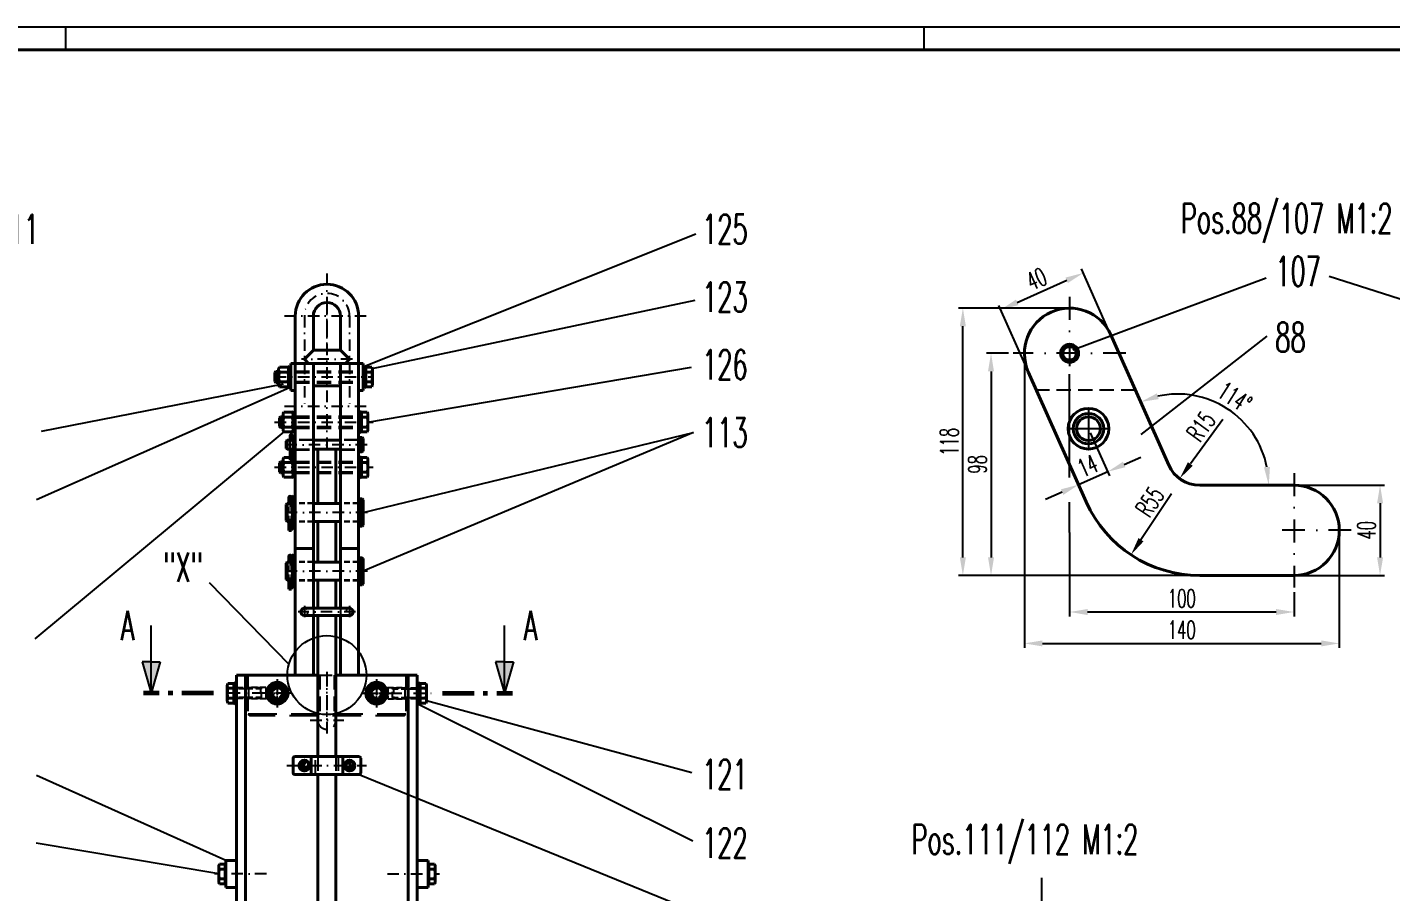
# Model space of a CAD drawing. Extents: x -620 to 569, y 5788 to 6629.
# Drawn here: x -418.9 to -117, y 6432.5 to 6623.8 of the extents above; entities that cross this region are included whole.
import ezdxf

# ---------------------------------------------------------------- set-up
doc = ezdxf.new("R2010")
doc.units = 0
doc.linetypes.add('STRICHPUNKT', pattern=[25.4, 12.7, -6.35, 0, -6.35])
doc.linetypes.add('VERDECKT', pattern=[9.525, 6.35, -3.175])
doc.layers.get('Defpoints').update_dxf_attribs({"linetype": 'CONTINUOUS'})
for name, color, linetype, lineweight in [('ACHSE', 150, 'STRICHPUNKT', 25), ('BEM', 6, 'CONTINUOUS', 25), ('SCHNITT', 1, 'STRICHPUNKT', 60), ('TEXT_7', 1, 'CONTINUOUS', 60), ('VERDECKT', 2, 'VERDECKT', 25), ('VOLL_03', 6, 'CONTINUOUS', 25), ('VOLL_05', 7, 'CONTINUOUS', 40)]:
    doc.layers.add(name, color=color, linetype=linetype, lineweight=lineweight)
doc.layers.add('UMRISS05', color=3, linetype='CONTINUOUS')
doc.styles.add('ROMANS', font='romans.shx', dxfattribs={"width": 0.6, "height": 80})
doc.styles.get("Standard").update_dxf_attribs({"font": 'romans.shx', "width": 0.6})
doc.dimstyles.get("Standard").update_dxf_attribs({"dimtxt": 4, "dimasz": 4, "dimexe": 1, "dimexo": 1, "dimgap": 1, "dimtad": 1, "dimdsep": 46, "dimtxsty": 'Standard', "dimcen": 0, "dimclrd": 256, "dimclre": 256, "dimclrt": 256, "dimazin": 0, "dimtfac": 1, "dimtmove": 0, "dimatfit": 3, "dimfxl": 0, "dimtolj": 1, "dimtzin": 0, "dimarcsym": 0})

# ---------------------------------------------------------------- blocks, each defined once
blk = doc.blocks.new('*D233')
at = {"layer": 'BEM', "lineweight": -2}
blk.add_line((-165.6, 6520.55), (-172.33, 6510.41), dxfattribs=at)
at = {"layer": 'BEM'}
blk.add_solid([(-172.88, 6510.77), (-171.77, 6510.04), (-174.54, 6507.07)], dxfattribs=at)
at = {"layer": 'Defpoints', "color": 0}
for p in [(-159.33, 6529.99), (-174.54, 6507.07)]:
    blk.add_point(p, dxfattribs=at)
at = {"layer": 'BEM', "insert": (-170.35, 6518.8), "char_height": 4, "attachment_point": 5, "rotation": 56.4343}
blk.add_mtext('\\A1;R55', dxfattribs=at)
blk = doc.blocks.new('*D93')
at = {"layer": 'BEM', "lineweight": -2}
for p, q in [((-198.14, 6550.67), (-198.14, 6486.46)), ((-128.44, 6511.49), (-128.44, 6486.46)), ((-194.14, 6487.46), (-132.44, 6487.46))]:
    blk.add_line(p, q, dxfattribs=at)
at = {"layer": 'BEM'}
for points in [[(-194.14, 6488.12), (-194.14, 6486.79), (-198.14, 6487.46)], [(-132.44, 6488.12), (-132.44, 6486.79), (-128.44, 6487.46)]]:
    blk.add_solid(points, dxfattribs=at)
at = {"layer": 'Defpoints', "color": 0}
for p in [(-198.14, 6551.67), (-128.44, 6512.49), (-128.44, 6487.46)]:
    blk.add_point(p, dxfattribs=at)
at = {"layer": 'BEM', "insert": (-163.29, 6490.46), "char_height": 4, "attachment_point": 5}
blk.add_mtext('\\A1;140', dxfattribs=at)
blk = doc.blocks.new('*D92')
at = {"layer": 'BEM', "lineweight": -2}
for p, q in [((-188.14, 6512.01), (-188.14, 6493.41)), ((-138.44, 6498.81), (-138.44, 6493.41)), ((-184.14, 6494.41), (-142.44, 6494.41))]:
    blk.add_line(p, q, dxfattribs=at)
at = {"layer": 'BEM'}
for points in [[(-184.14, 6495.07), (-184.14, 6493.74), (-188.14, 6494.41)], [(-142.44, 6495.07), (-142.44, 6493.74), (-138.44, 6494.41)]]:
    blk.add_solid(points, dxfattribs=at)
at = {"layer": 'Defpoints', "color": 0}
for p in [(-188.14, 6513.01), (-138.44, 6499.81), (-138.44, 6494.41)]:
    blk.add_point(p, dxfattribs=at)
at = {"layer": 'BEM', "insert": (-163.29, 6497.41), "char_height": 4, "attachment_point": 5}
blk.add_mtext('\\A1;100', dxfattribs=at)
blk = doc.blocks.new('*D91')
at = {"layer": 'BEM', "lineweight": -2}
for p, q in [((-189.14, 6561.67), (-212.75, 6561.67)), ((-211.75, 6506.49), (-211.75, 6557.67)), ((-160.33, 6502.49), (-212.75, 6502.49))]:
    blk.add_line(p, q, dxfattribs=at)
at = {"layer": 'BEM'}
for points in [[(-212.42, 6557.67), (-211.09, 6557.67), (-211.75, 6561.67)], [(-212.42, 6506.49), (-211.09, 6506.49), (-211.75, 6502.49)]]:
    blk.add_solid(points, dxfattribs=at)
at = {"layer": 'Defpoints', "color": 0}
for p in [(-211.75, 6561.67), (-188.14, 6561.67), (-159.33, 6502.49)]:
    blk.add_point(p, dxfattribs=at)
at = {"layer": 'BEM', "insert": (-214.75, 6532.08), "char_height": 4, "attachment_point": 5, "rotation": 90}
blk.add_mtext('\\A1;118', dxfattribs=at)
blk = doc.blocks.new('*D90')
at = {"layer": 'BEM', "lineweight": -2}
for p, q in [((-201.63, 6551.67), (-206.52, 6551.67)), ((-205.52, 6547.67), (-205.52, 6506.49)), ((-160.33, 6502.49), (-206.52, 6502.49))]:
    blk.add_line(p, q, dxfattribs=at)
at = {"layer": 'BEM'}
for points in [[(-206.19, 6547.67), (-204.86, 6547.67), (-205.52, 6551.67)], [(-206.19, 6506.49), (-204.86, 6506.49), (-205.52, 6502.49)]]:
    blk.add_solid(points, dxfattribs=at)
at = {"layer": 'Defpoints', "color": 0}
for p in [(-200.63, 6551.67), (-205.52, 6502.49), (-159.33, 6502.49)]:
    blk.add_point(p, dxfattribs=at)
at = {"layer": 'BEM', "insert": (-208.52, 6527.08), "char_height": 4, "attachment_point": 5, "rotation": 90}
blk.add_mtext('\\A1;98', dxfattribs=at)
blk = doc.blocks.new('*D89')
at = {"layer": 'BEM', "lineweight": -2}
for p, q in [((-189.98, 6531.21), (-185.73, 6521.67)), ((-183.54, 6534.07), (-179.3, 6524.53)), ((-176.05, 6527.07), (-172.39, 6528.7)), ((-179.7, 6525.44), (-186.14, 6522.58)), ((-189.79, 6520.95), (-193.45, 6519.33))]:
    blk.add_line(p, q, dxfattribs=at)
at = {"layer": 'BEM'}
for points in [[(-176.32, 6527.68), (-175.78, 6526.46), (-179.7, 6525.44)], [(-190.06, 6521.56), (-189.52, 6520.34), (-186.14, 6522.58)]]:
    blk.add_solid(points, dxfattribs=at)
at = {"layer": 'Defpoints', "color": 0}
for p in [(-183.95, 6534.99), (-190.39, 6532.12), (-186.14, 6522.58)]:
    blk.add_point(p, dxfattribs=at)
at = {"layer": 'BEM', "insert": (-184.14, 6526.75), "char_height": 4, "attachment_point": 5, "rotation": 24}
blk.add_mtext('\\A1;14', dxfattribs=at)
blk = doc.blocks.new('*D88')
at = {"layer": 'BEM', "lineweight": -2}
blk.add_arc((-164.2, 6522.49), 20.16, 11.3875, 102.6125, dxfattribs=at)
at = {"layer": 'BEM'}
for points in [[(-168.4, 6541.53), (-168.81, 6542.79), (-172.4, 6540.9)], [(-143.78, 6526.53), (-145.1, 6526.4), (-144.04, 6522.49)]]:
    blk.add_solid(points, dxfattribs=at)
at = {"layer": 'Defpoints', "color": 0}
for p in [(-179.01, 6555.73), (-148.32, 6534.9), (-166.18, 6526.94), (-159.33, 6522.49), (-138.44, 6522.49)]:
    blk.add_point(p, dxfattribs=at)
at = {"layer": 'BEM', "insert": (-151.59, 6541.91), "char_height": 4, "attachment_point": 5, "rotation": 327}
blk.add_mtext('\\A1;114°', dxfattribs=at)
blk = doc.blocks.new('*D85')
at = {"layer": 'BEM', "lineweight": -2}
for p, q in [((-179.41, 6556.65), (-185.52, 6570.36)), ((-199.73, 6562.94), (-188.77, 6567.82)), ((-197.68, 6548.51), (-203.79, 6562.23))]:
    blk.add_line(p, q, dxfattribs=at)
at = {"layer": 'BEM'}
for points in [[(-189.04, 6568.43), (-188.5, 6567.22), (-185.11, 6569.45)], [(-200, 6563.55), (-199.46, 6562.33), (-203.38, 6561.32)]]:
    blk.add_solid(points, dxfattribs=at)
at = {"layer": 'Defpoints', "color": 0}
for p in [(-185.11, 6569.45), (-179.01, 6555.73), (-197.28, 6547.6)]:
    blk.add_point(p, dxfattribs=at)
at = {"layer": 'BEM', "insert": (-195.47, 6568.12), "char_height": 4, "attachment_point": 5, "rotation": 24}
blk.add_mtext('\\A1;40', dxfattribs=at)
blk = doc.blocks.new('*D87')
at = {"layer": 'BEM', "lineweight": -2}
blk.add_line((-154.2, 6536.98), (-161.4, 6527.17), dxfattribs=at)
at = {"layer": 'BEM'}
blk.add_solid([(-161.94, 6527.56), (-160.87, 6526.77), (-163.77, 6523.94)], dxfattribs=at)
at = {"layer": 'Defpoints', "color": 0}
for p in [(-159.33, 6529.99), (-163.77, 6523.94)]:
    blk.add_point(p, dxfattribs=at)
at = {"layer": 'BEM', "insert": (-159.03, 6535.46), "char_height": 4, "attachment_point": 5, "rotation": 53.6985}
blk.add_mtext('\\A1;R15', dxfattribs=at)
blk = doc.blocks.new('*D86')
at = {"layer": 'BEM', "lineweight": -2}
for p, q in [((-137.44, 6522.49), (-118.41, 6522.49)), ((-119.41, 6518.49), (-119.41, 6506.49)), ((-137.44, 6502.49), (-118.41, 6502.49))]:
    blk.add_line(p, q, dxfattribs=at)
at = {"layer": 'BEM'}
for points in [[(-120.07, 6518.49), (-118.74, 6518.49), (-119.41, 6522.49)], [(-120.07, 6506.49), (-118.74, 6506.49), (-119.41, 6502.49)]]:
    blk.add_solid(points, dxfattribs=at)
at = {"layer": 'Defpoints', "color": 0}
for p in [(-138.44, 6522.49), (-138.44, 6502.49), (-119.41, 6502.49)]:
    blk.add_point(p, dxfattribs=at)
at = {"layer": 'BEM', "insert": (-122.41, 6512.49), "char_height": 4, "attachment_point": 5, "rotation": 90}
blk.add_mtext('\\A1;40', dxfattribs=at)

msp = doc.modelspace()

# ---------------------------------------------------------------- linework, layer by layer
at = {"layer": 'ACHSE', "ltscale": 0.2}
for p, q in [((-352.5197, 6569.3103), (-352.5197, 6530.5571)), ((-352.5197, 6562.9337), (-352.5197, 6552.3337)), ((-361.8963, 6559.9337), (-343.1431, 6559.9337)), ((-357.5197, 6559.9337), (-357.5197, 6539.9337)), ((-347.5197, 6559.9337), (-347.5197, 6539.9337)), ((-346.8951, 6550.3337), (-358.1294, 6550.3337)), ((-364.1108, 6546.4337), (-342.3069, 6546.4337)), ((-361.8963, 6539.9337), (-343.1431, 6539.9337)), ((-364.1108, 6536.4337), (-342.3069, 6536.4337)), ((-343.6225, 6531.4337), (-361.9817, 6531.4337)), ((-360.9352, 6533.3837), (-359.9043, 6533.3837)), ((-360.4197, 6527.6645), (-360.4197, 6533.8992)), ((-364.1108, 6526.4337), (-342.3069, 6526.4337)), ((-361.1787, 6519.7137), (-360.1608, 6519.7137)), ((-360.6697, 6520.2227), (-360.6697, 6512.1829)), ((-343.5522, 6516.4337), (-362.4963, 6516.4337)), ((-360.6697, 6507.2227), (-360.6697, 6499.1829)), ((-361.1787, 6506.7137), (-360.1608, 6506.7137)), ((-343.5522, 6503.4337), (-362.4963, 6503.4337)), ((-357.5197, 6495.7884), (-357.5197, 6493.0791)), ((-347.5197, 6495.7884), (-347.5197, 6493.0791)), ((-346.1675, 6494.4337), (-358.8744, 6494.4337)), ((-352.5197, 6481.1865), (-352.5197, 6470.5468)), ((-352.5197, 6480.4337), (-352.5197, 6466.729)), ((-363.5197, 6479.567), (-363.5197, 6473.3005)), ((-363.5197, 6478.5969), (-363.5197, 6474.2706)), ((-341.5197, 6479.567), (-341.5197, 6473.3005)), ((-341.5197, 6478.5969), (-341.5197, 6474.2706)), ((-361.3566, 6476.4337), (-375.5137, 6476.4337)), ((-360.3864, 6476.4337), (-366.653, 6476.4337)), ((-344.653, 6476.4337), (-338.3864, 6476.4337)), ((-343.6828, 6476.4337), (-329.1519, 6476.4337)), ((-356.2244, 6470.4337), (-348.815, 6470.4337)), ((-357.5197, 6458.9656), (-357.5197, 6461.9018)), ((-347.5197, 6458.9656), (-347.5197, 6461.9018)), ((-361.3798, 6460.4337), (-343.7277, 6460.4337)), ((-365.9279, 6436.4337), (-377.4098, 6436.4337)), ((-339.1115, 6436.4337), (-327.6296, 6436.4337))]:
    msp.add_line(p, q, dxfattribs=at)
at = {"layer": 'ACHSE', "ltscale": 0.4}
for p, q in [((-188.1407, 6564.1552), (-188.1407, 6547.9403)), ((-175.6523, 6551.6667), (-200.6292, 6551.6667)), ((-138.4407, 6525.1602), (-138.4407, 6499.8132)), ((-125.7672, 6512.4867), (-141.4166, 6512.4867)), ((-194.3211, 6435.5543), (-194.3211, 6338.6713))]:
    msp.add_line(p, q, dxfattribs=at)
at = {"layer": 'ACHSE'}
for p, q in [((-183.9509, 6539.1418), (-183.9509, 6530.8316)), ((-179.7958, 6534.9867), (-188.106, 6534.9867))]:
    msp.add_line(p, q, dxfattribs=at)
at = {"layer": 'ACHSE', "ltscale": 0.2}
msp.add_arc((-352.5197, 6559.9337), 5, 0, 180, dxfattribs=at)
at = {"layer": 'BEM'}
for p, q in [((-344.2197, 6548.8337), (-270.8841, 6578.1449)), ((-187.4252, 6552.4467), (-144.6533, 6568.3544)), ((-130.6671, 6568.7035), (-81.9879, 6553.1667)), ((-342.4783, 6548.2745), (-271.044, 6563.417)), ((-172.2939, 6533.6664), (-144.4058, 6555.4856)), ((-343.4566, 6536.4337), (-271.7972, 6548.5838)), ((-188.1407, 6524.1977), (-188.1407, 6547.0638)), ((-360.8197, 6544.0337), (-416.8365, 6519.2703)), ((-362.2123, 6544.8004), (-415.7871, 6534.3647)), ((-362.0517, 6534.2559), (-417.1566, 6488.4642)), ((-271.3961, 6534.143), (-344.5197, 6503.4337)), ((-344.5197, 6516.4337), (-271.3961, 6534.143)), ((-188.1407, 6512.0091), (-188.1407, 6518.7121)), ((-378.5943, 6500.9372), (-360.9278, 6482.828)), ((-332.2197, 6474.0337), (-271.4984, 6443.7771)), ((-330.4566, 6474.8004), (-271.7728, 6458.8824)), ((-374.9197, 6439.4337), (-416.8248, 6458.2232)), ((-345.4197, 6458.4337), (-272.0041, 6428.4838)), ((-376.4828, 6436.4337), (-416.8836, 6443.242))]:
    msp.add_line(p, q, dxfattribs=at)
msp.add_circle((-352.5197, 6480.4337), 8.7424, dxfattribs=at)
at = {"layer": 'SCHNITT'}
for p, q in [((-389.6607, 6476.4154), (-393.1607, 6476.4154)), ((-386.6607, 6476.4154), (-387.6607, 6476.4154)), ((-377.6607, 6476.4154), (-384.6607, 6476.4154)), ((-326.9423, 6476.4154), (-319.9423, 6476.4154)), ((-317.9423, 6476.4154), (-316.9423, 6476.4154)), ((-314.9423, 6476.4154), (-311.4423, 6476.4154))]:
    msp.add_line(p, q, dxfattribs=at)
at = {"layer": 'UMRISS05'}
for p, q in [((-391.4107, 6476.4154), (-391.4107, 6491.4154)), ((-313.1923, 6476.4154), (-313.1923, 6491.4154)), ((-391.4107, 6483.4154), (-393.4107, 6483.4154)), ((-393.4107, 6483.4154), (-391.4107, 6476.4154)), ((-391.4107, 6483.4154), (-389.4107, 6483.4154)), ((-389.4107, 6483.4154), (-391.4107, 6476.4154)), ((-313.1923, 6483.4154), (-315.1923, 6483.4154)), ((-315.1923, 6483.4154), (-313.1923, 6476.4154)), ((-313.1923, 6483.4154), (-311.1923, 6483.4154)), ((-311.1923, 6483.4154), (-313.1923, 6476.4154))]:
    msp.add_line(p, q, dxfattribs=at)
for points in [[(-389.4107, 6483.4154), (-393.4107, 6483.4154), (-391.4107, 6476.4154)], [(-315.1923, 6483.4154), (-311.1923, 6483.4154), (-313.1923, 6476.4154)]]:
    msp.add_solid(points, dxfattribs=at)
at = {"layer": 'VERDECKT', "ltscale": 0.5}
for p, q in [((-359.5197, 6547.7337), (-345.5197, 6547.7337)), ((-359.5197, 6547.6337), (-345.5197, 6547.6337)), ((-359.5197, 6547.4129), (-345.5623, 6547.4129)), ((-359.5197, 6545.4545), (-345.5623, 6545.4545)), ((-359.5197, 6545.2337), (-345.5197, 6545.2337)), ((-359.5197, 6545.1337), (-345.5197, 6545.1337)), ((-173.5524, 6543.4867), (-195.4451, 6543.4867)), ((-359.5197, 6537.7337), (-345.5197, 6537.7337)), ((-359.5197, 6537.6337), (-345.5197, 6537.6337)), ((-359.5197, 6537.4129), (-345.5623, 6537.4129)), ((-359.5197, 6535.4545), (-345.5623, 6535.4545)), ((-359.5197, 6535.2337), (-345.5197, 6535.2337)), ((-359.5197, 6535.1337), (-345.5197, 6535.1337)), ((-355.5197, 6532.5337), (-359.5197, 6532.5337)), ((-355.5197, 6532.4337), (-359.5197, 6532.4337)), ((-345.5197, 6532.5337), (-349.5197, 6532.5337)), ((-345.5197, 6532.4337), (-349.5197, 6532.4337)), ((-359.5197, 6530.4337), (-355.5197, 6530.4337)), ((-359.5197, 6530.3337), (-355.5197, 6530.3337)), ((-349.5197, 6530.4337), (-345.5197, 6530.4337)), ((-349.5197, 6530.3337), (-345.5197, 6530.3337)), ((-359.5197, 6527.7337), (-345.5197, 6527.7337)), ((-359.5197, 6527.6337), (-345.5197, 6527.6337)), ((-359.5197, 6527.4129), (-345.5623, 6527.4129)), ((-359.5197, 6525.4545), (-345.5623, 6525.4545)), ((-359.5197, 6525.2337), (-345.5197, 6525.2337)), ((-359.5197, 6525.1337), (-345.5197, 6525.1337)), ((-370.0197, 6480.4337), (-370.0197, 6471.8337)), ((-354.5197, 6480.4337), (-350.5197, 6480.4337)), ((-354.5197, 6480.4337), (-354.5197, 6470.4337)), ((-354.1197, 6480.4337), (-354.1197, 6471.4337)), ((-350.9197, 6480.4337), (-350.9197, 6471.4337)), ((-350.5197, 6480.4337), (-350.5197, 6470.4337)), ((-335.0197, 6480.4337), (-335.0197, 6471.8337)), ((-370.0197, 6477.8837), (-369.8197, 6477.6837)), ((-369.8197, 6475.1837), (-369.8197, 6477.6837)), ((-335.0197, 6477.8837), (-335.2197, 6477.6837)), ((-335.2197, 6475.1837), (-335.2197, 6477.6837)), ((-370.0197, 6474.9837), (-369.8197, 6475.1837)), ((-335.0197, 6474.9837), (-335.2197, 6475.1837)), ((-370.0197, 6471.8337), (-369.6197, 6471.4337)), ((-335.4197, 6471.4337), (-335.0197, 6471.8337)), ((-355.0197, 6458.4337), (-355.0197, 6462.4337)), ((-354.5197, 6462.4337), (-354.5197, 6458.4337)), ((-350.5197, 6462.4337), (-350.5197, 6458.4337)), ((-350.0197, 6462.4337), (-350.0197, 6458.4337))]:
    msp.add_line(p, q, dxfattribs=at)
at = {"layer": 'VERDECKT'}
for p, q in [((-344.5623, 6545.2337), (-344.5623, 6547.6337)), ((-344.5623, 6547.4129), (-344.5197, 6547.4352)), ((-344.5623, 6545.4545), (-344.5197, 6545.4323)), ((-345.5623, 6535.2337), (-345.5623, 6537.6337)), ((-345.5623, 6537.4129), (-345.5197, 6537.4352)), ((-345.5623, 6535.4545), (-345.5197, 6535.4323)), ((-360.7197, 6532.4337), (-360.7197, 6530.4337)), ((-360.6697, 6530.448), (-360.6697, 6532.4194)), ((-360.1697, 6532.4194), (-360.1697, 6530.448)), ((-360.1197, 6532.4337), (-360.1197, 6530.4337)), ((-345.5623, 6525.2337), (-345.5623, 6527.6337)), ((-345.5623, 6527.4129), (-345.5197, 6527.4352)), ((-345.5623, 6525.4545), (-345.5197, 6525.4323)), ((-335.0197, 6471.8337), (-370.0197, 6471.8337)), ((-335.4197, 6471.4337), (-369.6197, 6471.4337))]:
    msp.add_line(p, q, dxfattribs=at)
at = {"layer": 'VERDECKT', "ltscale": 0.2}
for p, q in [((-361.0197, 6514.4337), (-361.0197, 6518.4337)), ((-360.9897, 6514.4388), (-360.9897, 6518.4286)), ((-360.3497, 6514.4388), (-360.3497, 6518.4286)), ((-360.3197, 6514.4337), (-360.3197, 6518.4337)), ((-355.5197, 6518.5337), (-359.5197, 6518.5337)), ((-355.5197, 6518.4337), (-359.5197, 6518.4337)), ((-345.5197, 6518.5337), (-349.5197, 6518.5337)), ((-345.5197, 6518.4337), (-349.5197, 6518.4337)), ((-355.5197, 6514.4337), (-359.5197, 6514.4337)), ((-355.5197, 6514.3337), (-359.5197, 6514.3337)), ((-345.5197, 6514.4337), (-349.5197, 6514.4337)), ((-345.5197, 6514.3337), (-349.5197, 6514.3337)), ((-361.0197, 6501.4337), (-361.0197, 6505.4337)), ((-360.9897, 6501.4388), (-360.9897, 6505.4286)), ((-360.3497, 6501.4388), (-360.3497, 6505.4286)), ((-360.3197, 6501.4337), (-360.3197, 6505.4337)), ((-355.5197, 6505.5337), (-359.5197, 6505.5337)), ((-355.5197, 6505.4337), (-359.5197, 6505.4337)), ((-345.5197, 6505.5337), (-349.5197, 6505.5337)), ((-345.5197, 6505.4337), (-349.5197, 6505.4337)), ((-355.5197, 6501.4337), (-359.5197, 6501.4337)), ((-355.5197, 6501.3337), (-359.5197, 6501.3337)), ((-345.5197, 6501.4337), (-349.5197, 6501.4337)), ((-345.5197, 6501.3337), (-349.5197, 6501.3337)), ((-355.5197, 6495.2337), (-355.5197, 6493.6337)), ((-349.5197, 6495.2337), (-349.5197, 6493.6337)), ((-367.2405, 6477.6337), (-372.5197, 6477.6337)), ((-367.0197, 6477.4129), (-372.5197, 6477.4129)), ((-366.0197, 6477.6837), (-369.8197, 6477.6837)), ((-367.2405, 6477.6337), (-367.2405, 6475.2337)), ((-367.2405, 6477.6337), (-367.0197, 6477.4129)), ((-367.0197, 6475.4545), (-367.0197, 6477.4129)), ((-366.0197, 6477.6837), (-366.0197, 6475.1837)), ((-366.0197, 6477.6837), (-365.2686, 6476.4337)), ((-339.0197, 6477.6837), (-339.7708, 6476.4337)), ((-339.0197, 6477.6837), (-335.2197, 6477.6837)), ((-339.0197, 6477.6837), (-339.0197, 6475.1837)), ((-337.7989, 6477.6337), (-338.0197, 6477.4129)), ((-338.0197, 6475.4545), (-338.0197, 6477.4129)), ((-338.0197, 6477.4129), (-332.5197, 6477.4129)), ((-337.7989, 6477.6337), (-337.7989, 6475.2337)), ((-337.7989, 6477.6337), (-332.5197, 6477.6337)), ((-367.0197, 6475.4545), (-372.5197, 6475.4545)), ((-367.2405, 6475.2337), (-372.5197, 6475.2337)), ((-366.0197, 6475.1837), (-369.8197, 6475.1837)), ((-367.2405, 6475.2337), (-367.0197, 6475.4545)), ((-366.0197, 6475.1837), (-365.2686, 6476.4337)), ((-339.0197, 6475.1837), (-339.7708, 6476.4337)), ((-339.0197, 6475.1837), (-335.2197, 6475.1837)), ((-337.7989, 6475.2337), (-338.0197, 6475.4545)), ((-338.0197, 6475.4545), (-332.5197, 6475.4545)), ((-337.7989, 6475.2337), (-332.5197, 6475.2337))]:
    msp.add_line(p, q, dxfattribs=at)
for centre, radius in [((-363.5197, 6476.4337), 1.5647), ((-363.5197, 6476.4337), 1.3), ((-363.5197, 6476.4337), 1.2), ((-341.5197, 6476.4337), 1.5647), ((-341.5197, 6476.4337), 1.3), ((-341.5197, 6476.4337), 1.2)]:
    msp.add_circle(centre, radius, dxfattribs=at)
at = {"layer": 'VERDECKT', "ltscale": 0.5}
for centre, radius in [((-357.5197, 6460.4337), 0.8235), ((-357.5197, 6460.4337), 0.65), ((-357.5197, 6460.4337), 0.6), ((-347.5197, 6460.4337), 0.8235), ((-347.5197, 6460.4337), 0.65), ((-347.5197, 6460.4337), 0.6)]:
    msp.add_circle(centre, radius, dxfattribs=at)
at = {"layer": 'VERDECKT'}
msp.add_arc((-360.4197, 6533.3837), 0.25, 180, 0, dxfattribs=at)
at = {"layer": 'VERDECKT', "ltscale": 0.2}
for centre, radius, start, end in [((-360.6697, 6519.7137), 0.32, 180, 0), ((-360.6697, 6506.7137), 0.32, 180, 0), ((-357.5197, 6494.4337), 0.8, 270, 90), ((-347.5197, 6494.4337), 0.8, 90, 270), ((-363.5197, 6476.4337), 0.986, 75, 345), ((-341.5197, 6476.4337), 0.986, 75, 345)]:
    msp.add_arc(centre, radius, start, end, dxfattribs=at)
at = {"layer": 'VERDECKT', "ltscale": 0.5}
for centre, radius, start, end in [((-352.5197, 6470.4337), 2, 180, 0), ((-357.5197, 6460.4337), 0.478, 75, 345), ((-347.5197, 6460.4337), 0.478, 195, 105)]:
    msp.add_arc(centre, radius, start, end, dxfattribs=at)
at = {"layer": 'VOLL_03', "ltscale": 0.8}
msp.add_line((563.6217, 6623.8285), (-615.3783, 6623.8285), dxfattribs=at)
at = {"layer": 'VOLL_03'}
for p, q in [((-410.3783, 6623.8285), (-410.3783, 6618.8285)), ((-220.3783, 6623.8285), (-220.3783, 6618.8285)), ((-364.0197, 6547.4129), (-363.2123, 6547.4129)), ((-364.0197, 6545.4545), (-363.2123, 6545.4545)), ((-363.0197, 6537.4129), (-362.2123, 6537.4129)), ((-363.0197, 6535.4545), (-362.2123, 6535.4545)), ((-363.0197, 6527.4129), (-362.2123, 6527.4129)), ((-363.0197, 6525.4545), (-362.2123, 6525.4545))]:
    msp.add_line(p, q, dxfattribs=at)
at = {"layer": 'VOLL_05', "ltscale": 0.8}
msp.add_line((558.6217, 6618.8285), (-610.3783, 6618.8285), dxfattribs=at)
at = {"layer": 'VOLL_05'}
for p, q in [((-359.5197, 6559.9337), (-359.5197, 6549.4337)), ((-355.5197, 6559.9337), (-355.5197, 6552.3337)), ((-349.5197, 6559.9337), (-349.5197, 6552.3337)), ((-345.5197, 6559.9337), (-345.5197, 6549.4337)), ((-166.1836, 6526.9362), (-179.0053, 6555.7341)), ((-355.5197, 6552.3337), (-357.5197, 6550.3337)), ((-349.5197, 6552.3337), (-355.5197, 6552.3337)), ((-349.5197, 6552.3337), (-347.5197, 6550.3337)), ((-360.5197, 6549.4337), (-355.5197, 6549.4337)), ((-360.5197, 6543.4337), (-360.5197, 6549.4337)), ((-359.5197, 6549.4337), (-359.5197, 6480.4337)), ((-357.5197, 6550.3337), (-356.6197, 6549.4337)), ((-355.5197, 6549.4337), (-355.5197, 6495.2337)), ((-355.5197, 6549.4337), (-344.5197, 6549.4337)), ((-349.5197, 6549.4337), (-349.5197, 6495.2337)), ((-347.5197, 6550.3337), (-348.4197, 6549.4337)), ((-345.5197, 6549.4337), (-345.5197, 6480.4337)), ((-344.5197, 6543.4337), (-344.5197, 6549.4337)), ((-363.7989, 6547.6337), (-364.0197, 6547.4129)), ((-364.0197, 6545.4545), (-364.0197, 6547.4129)), ((-363.7989, 6547.6337), (-363.2123, 6547.6337)), ((-363.7989, 6547.6337), (-363.7989, 6545.2337)), ((-363.2123, 6544.8004), (-363.2123, 6548.0671)), ((-361.1803, 6548.6116), (-363.0516, 6548.6116)), ((-361.1803, 6547.5226), (-363.0516, 6547.5226)), ((-360.8197, 6548.8337), (-361.0197, 6548.6337)), ((-361.0197, 6544.2337), (-361.0197, 6548.6337)), ((-361.0197, 6544.8004), (-361.0197, 6548.0671)), ((-360.5197, 6548.8337), (-360.8197, 6548.8337)), ((-360.8197, 6544.0337), (-360.8197, 6548.8337)), ((-355.5197, 6548.3337), (-355.5197, 6539.9337)), ((-349.5197, 6548.3337), (-349.5197, 6539.9337)), ((-344.5197, 6548.8337), (-344.2197, 6548.8337)), ((-344.2197, 6544.0337), (-344.2197, 6548.8337)), ((-344.2197, 6548.8337), (-344.0197, 6548.6337)), ((-344.0197, 6544.2337), (-344.0197, 6548.6337)), ((-344.0197, 6547.987), (-343.8783, 6547.987)), ((-344.0197, 6544.8805), (-344.0197, 6547.987)), ((-343.8783, 6548.2829), (-343.8783, 6548.6116)), ((-343.8783, 6548.6116), (-342.6173, 6548.6116)), ((-343.8783, 6544.384), (-343.8783, 6548.6116)), ((-343.8783, 6547.5226), (-342.6173, 6547.5226)), ((-342.4566, 6544.8004), (-342.4566, 6548.0671)), ((-184.4545, 6518.8014), (-197.2762, 6547.5994)), ((-363.7989, 6545.2337), (-364.0197, 6545.4545)), ((-363.7989, 6545.2337), (-363.2123, 6545.2337)), ((-361.1803, 6545.3448), (-363.0516, 6545.3448)), ((-361.1803, 6544.2559), (-363.0516, 6544.2559)), ((-361.0197, 6544.2337), (-360.8197, 6544.0337)), ((-360.5197, 6544.0337), (-360.8197, 6544.0337)), ((-360.5197, 6543.4337), (-359.5197, 6543.4337)), ((-355.5197, 6544.4337), (-349.5197, 6544.4337)), ((-344.5048, 6543.4337), (-345.5048, 6543.4337)), ((-344.5197, 6544.0337), (-344.2197, 6544.0337)), ((-344.0197, 6544.2337), (-344.2197, 6544.0337)), ((-344.0197, 6544.8805), (-343.8783, 6544.8805)), ((-343.8783, 6545.3448), (-342.6173, 6545.3448)), ((-343.8783, 6544.7127), (-343.8783, 6544.2559)), ((-343.8783, 6544.2559), (-342.6173, 6544.2559)), ((-362.7989, 6537.6337), (-363.0197, 6537.4129)), ((-363.0197, 6535.4545), (-363.0197, 6537.4129)), ((-362.7989, 6537.6337), (-362.2123, 6537.6337)), ((-362.7989, 6537.6337), (-362.7989, 6535.2337)), ((-362.2123, 6534.8004), (-362.2123, 6538.0671)), ((-360.1803, 6538.6116), (-362.0516, 6538.6116)), ((-360.1803, 6537.5226), (-362.0516, 6537.5226)), ((-359.8197, 6538.8337), (-360.0197, 6538.6337)), ((-360.0197, 6534.2337), (-360.0197, 6538.6337)), ((-360.0197, 6534.8004), (-360.0197, 6538.0671)), ((-359.8197, 6534.0337), (-359.8197, 6538.8337)), ((-359.5197, 6538.8337), (-359.8197, 6538.8337)), ((-359.5197, 6534.0337), (-359.5197, 6538.8337)), ((-345.5197, 6538.8337), (-345.2197, 6538.8337)), ((-345.5197, 6534.0337), (-345.5197, 6538.8337)), ((-345.2197, 6538.8337), (-345.0197, 6538.6337)), ((-345.2197, 6534.0337), (-345.2197, 6538.8337)), ((-345.0197, 6534.2337), (-345.0197, 6538.6337)), ((-345.0197, 6534.8805), (-345.0197, 6537.987)), ((-345.0197, 6537.987), (-344.8783, 6537.987)), ((-344.8783, 6534.384), (-344.8783, 6538.6116)), ((-344.8783, 6538.6116), (-343.6173, 6538.6116)), ((-344.8783, 6538.2829), (-344.8783, 6538.6116)), ((-344.8783, 6537.5226), (-343.6173, 6537.5226)), ((-343.4566, 6534.8004), (-343.4566, 6538.0671)), ((-362.7989, 6535.2337), (-363.0197, 6535.4545)), ((-362.7989, 6535.2337), (-362.2123, 6535.2337)), ((-360.1803, 6535.3448), (-362.0516, 6535.3448)), ((-360.1803, 6534.2559), (-362.0516, 6534.2559)), ((-360.0197, 6534.2337), (-359.8197, 6534.0337)), ((-345.0197, 6534.2337), (-345.2197, 6534.0337)), ((-345.0197, 6534.8805), (-344.8783, 6534.8805)), ((-344.8783, 6535.3448), (-343.6173, 6535.3448)), ((-344.8783, 6534.7127), (-344.8783, 6534.2559)), ((-344.8783, 6534.2559), (-343.6173, 6534.2559)), ((-361.5197, 6532.2337), (-361.3197, 6532.4337)), ((-361.5197, 6532.2337), (-361.5197, 6530.6337)), ((-361.3197, 6530.4337), (-361.3197, 6532.4337)), ((-361.3197, 6530.4337), (-361.3197, 6532.4337)), ((-360.7197, 6532.4337), (-361.3197, 6532.4337)), ((-360.6697, 6532.4194), (-360.6697, 6533.3837)), ((-360.1697, 6532.4194), (-360.1697, 6533.3837)), ((-359.9197, 6532.4337), (-360.1197, 6532.4337)), ((-359.9197, 6533.2337), (-359.7197, 6533.4337)), ((-359.9197, 6529.6337), (-359.9197, 6533.2337)), ((-359.5197, 6534.0337), (-359.8197, 6534.0337)), ((-359.7197, 6533.4337), (-359.7197, 6529.4337)), ((-359.5197, 6533.4337), (-359.7197, 6533.4337)), ((-359.5197, 6532.4337), (-359.5197, 6533.4337)), ((-359.5197, 6529.4337), (-359.5197, 6533.4337)), ((-355.5197, 6532.4337), (-349.5197, 6532.4337)), ((-345.5197, 6534.0337), (-345.2197, 6534.0337)), ((-345.5197, 6532.8337), (-345.3197, 6533.0337)), ((-345.5197, 6530.0337), (-345.5197, 6532.8337)), ((-344.7197, 6533.0337), (-345.3197, 6533.0337)), ((-345.3197, 6529.8337), (-345.3197, 6533.0337)), ((-344.5197, 6532.8337), (-344.7197, 6533.0337)), ((-344.7197, 6529.8337), (-344.7197, 6533.0337)), ((-344.5197, 6530.0337), (-344.5197, 6532.8337)), ((-360.1803, 6528.6116), (-362.0516, 6528.6116)), ((-361.5197, 6530.6337), (-361.3197, 6530.4337)), ((-361.3197, 6530.4337), (-360.7197, 6530.4337)), ((-360.6697, 6528.0337), (-360.6697, 6530.448)), ((-360.1697, 6528.0337), (-360.1697, 6530.448)), ((-360.1197, 6530.4337), (-359.9197, 6530.4337)), ((-359.8197, 6528.8337), (-360.0197, 6528.6337)), ((-360.0197, 6524.2337), (-360.0197, 6528.6337)), ((-359.7197, 6529.4337), (-359.9197, 6529.6337)), ((-359.8197, 6524.0337), (-359.8197, 6528.8337)), ((-359.5197, 6528.8337), (-359.8197, 6528.8337)), ((-359.5197, 6529.4337), (-359.7197, 6529.4337)), ((-359.5197, 6529.4337), (-359.5197, 6530.4337)), ((-359.5197, 6524.0337), (-359.5197, 6528.8337)), ((-355.5197, 6530.4337), (-349.5197, 6530.4337)), ((-354.5197, 6530.4337), (-354.5197, 6518.4337)), ((-350.5197, 6530.4337), (-350.5197, 6518.4337)), ((-345.5197, 6530.0337), (-345.3197, 6529.8337)), ((-345.5197, 6528.8337), (-345.2197, 6528.8337)), ((-345.5197, 6524.0337), (-345.5197, 6528.8337)), ((-345.3197, 6529.8337), (-344.7197, 6529.8337)), ((-345.2197, 6528.8337), (-345.0197, 6528.6337)), ((-345.2197, 6524.0337), (-345.2197, 6528.8337)), ((-345.0197, 6524.2337), (-345.0197, 6528.6337)), ((-344.8783, 6524.384), (-344.8783, 6528.6116)), ((-344.8783, 6528.6116), (-343.6173, 6528.6116)), ((-344.8783, 6528.2829), (-344.8783, 6528.6116)), ((-344.7197, 6529.8337), (-344.5197, 6530.0337)), ((-362.7989, 6527.6337), (-363.0197, 6527.4129)), ((-363.0197, 6525.4545), (-363.0197, 6527.4129)), ((-362.7989, 6525.2337), (-363.0197, 6525.4545)), ((-362.7989, 6527.6337), (-362.2123, 6527.6337)), ((-362.7989, 6527.6337), (-362.7989, 6525.2337)), ((-362.7989, 6525.2337), (-362.2123, 6525.2337)), ((-362.2123, 6524.8004), (-362.2123, 6528.0671)), ((-360.1803, 6527.5226), (-362.0516, 6527.5226)), ((-360.1803, 6525.3448), (-362.0516, 6525.3448)), ((-360.6697, 6528.0337), (-360.1697, 6528.0337)), ((-360.0197, 6524.8004), (-360.0197, 6528.0671)), ((-345.0197, 6524.8805), (-345.0197, 6527.987)), ((-345.0197, 6527.987), (-344.8783, 6527.987)), ((-344.8783, 6527.5226), (-343.6173, 6527.5226)), ((-344.8783, 6525.3448), (-343.6173, 6525.3448)), ((-343.4566, 6524.8004), (-343.4566, 6528.0671)), ((-360.1803, 6524.2559), (-362.0516, 6524.2559)), ((-360.0197, 6524.2337), (-359.8197, 6524.0337)), ((-359.5197, 6524.0337), (-359.8197, 6524.0337)), ((-345.5197, 6524.0337), (-345.2197, 6524.0337)), ((-345.0197, 6524.2337), (-345.2197, 6524.0337)), ((-345.0197, 6524.8805), (-344.8783, 6524.8805)), ((-344.8783, 6524.7127), (-344.8783, 6524.2559)), ((-344.8783, 6524.2559), (-343.6173, 6524.2559)), ((-138.4407, 6522.4867), (-159.332, 6522.4867)), ((-360.9897, 6518.4286), (-360.9897, 6519.7137)), ((-360.3497, 6518.4286), (-360.3497, 6519.7137)), ((-359.8197, 6520.1301), (-360.1197, 6519.8301)), ((-360.1197, 6513.0301), (-360.1197, 6519.8301)), ((-359.5197, 6520.1301), (-359.8197, 6520.1301)), ((-359.8197, 6512.7301), (-359.8197, 6520.1301)), ((-359.5197, 6512.7301), (-359.5197, 6520.1301)), ((-345.3197, 6519.4337), (-345.5197, 6519.2337)), ((-344.7197, 6519.4337), (-345.3197, 6519.4337)), ((-345.2697, 6519.4337), (-345.2697, 6513.4337)), ((-344.7197, 6519.4337), (-344.7197, 6513.4337)), ((-344.5197, 6519.2337), (-344.7197, 6519.4337)), ((-344.5197, 6519.2337), (-344.5197, 6513.6337)), ((-361.5197, 6518.2337), (-361.3197, 6518.4337)), ((-361.5197, 6518.2337), (-361.5197, 6514.6337)), ((-361.0197, 6518.4337), (-361.3197, 6518.4337)), ((-361.3197, 6514.4337), (-361.3197, 6518.4337)), ((-360.1197, 6518.4337), (-360.3197, 6518.4337)), ((-349.5197, 6518.4337), (-355.5197, 6518.4337)), ((-361.5197, 6514.6337), (-361.3197, 6514.4337)), ((-361.0197, 6514.4337), (-361.3197, 6514.4337)), ((-360.9897, 6512.4337), (-360.9897, 6514.4388)), ((-360.3497, 6512.4337), (-360.3497, 6514.4388)), ((-360.1197, 6514.4337), (-360.3197, 6514.4337)), ((-360.1197, 6513.0301), (-359.8197, 6512.7301)), ((-349.5197, 6514.4337), (-355.5197, 6514.4337)), ((-354.5197, 6514.4337), (-354.5197, 6505.4337)), ((-350.5197, 6514.4337), (-350.5197, 6505.4337)), ((-345.5197, 6513.6337), (-345.3197, 6513.4337)), ((-344.7197, 6513.4337), (-345.3197, 6513.4337)), ((-344.7197, 6513.4337), (-344.5197, 6513.6337)), ((-360.3497, 6512.4337), (-360.9897, 6512.4337)), ((-359.5197, 6512.7301), (-359.8197, 6512.7301)), ((-359.8197, 6507.1301), (-360.1197, 6506.8301)), ((-359.5197, 6507.1301), (-359.8197, 6507.1301)), ((-359.8197, 6499.7301), (-359.8197, 6507.1301)), ((-359.5197, 6508.4337), (-355.5197, 6508.4337)), ((-359.5197, 6499.7301), (-359.5197, 6507.1301)), ((-349.5197, 6508.4337), (-345.5197, 6508.4337)), ((-361.5197, 6505.2337), (-361.3197, 6505.4337)), ((-361.5197, 6505.2337), (-361.5197, 6501.6337)), ((-361.0197, 6505.4337), (-361.3197, 6505.4337)), ((-361.3197, 6501.4337), (-361.3197, 6505.4337)), ((-360.9897, 6505.4286), (-360.9897, 6506.7137)), ((-360.3497, 6505.4286), (-360.3497, 6506.7137)), ((-360.1197, 6505.4337), (-360.3197, 6505.4337)), ((-360.1197, 6500.0301), (-360.1197, 6506.8301)), ((-349.5197, 6505.4337), (-355.5197, 6505.4337)), ((-345.3197, 6506.4337), (-345.5197, 6506.2337)), ((-344.7197, 6506.4337), (-345.3197, 6506.4337)), ((-345.2697, 6506.4337), (-345.2697, 6500.4337)), ((-344.7197, 6506.4337), (-344.7197, 6500.4337)), ((-344.5197, 6506.2337), (-344.7197, 6506.4337)), ((-344.5197, 6506.2337), (-344.5197, 6500.6337)), ((-361.5197, 6501.6337), (-361.3197, 6501.4337)), ((-361.0197, 6501.4337), (-361.3197, 6501.4337)), ((-360.9897, 6499.4337), (-360.9897, 6501.4388)), ((-360.3497, 6499.4337), (-360.3497, 6501.4388)), ((-360.1197, 6501.4337), (-360.3197, 6501.4337)), ((-349.5197, 6501.4337), (-355.5197, 6501.4337)), ((-354.5197, 6501.4337), (-354.5197, 6495.2337)), ((-350.5197, 6501.4337), (-350.5197, 6495.2337)), ((-138.4407, 6502.4867), (-159.332, 6502.4867)), ((-360.3497, 6499.4337), (-360.9897, 6499.4337)), ((-360.1197, 6500.0301), (-359.8197, 6499.7301)), ((-359.5197, 6499.7301), (-359.8197, 6499.7301)), ((-345.5197, 6500.6337), (-345.3197, 6500.4337)), ((-344.7197, 6500.4337), (-345.3197, 6500.4337)), ((-344.7197, 6500.4337), (-344.5197, 6500.6337)), ((-347.5197, 6495.2337), (-357.5197, 6495.2337)), ((-347.5197, 6493.6337), (-357.5197, 6493.6337)), ((-355.5197, 6493.6337), (-355.5197, 6480.4337)), ((-354.5197, 6493.6337), (-354.5197, 6462.4337)), ((-350.5197, 6493.6337), (-350.5197, 6462.4337)), ((-349.5197, 6493.6337), (-349.5197, 6480.4337)), ((-354.5197, 6480.4337), (-372.5197, 6480.4337)), ((-372.5197, 6480.4337), (-372.5197, 6279.4337)), ((-370.5197, 6480.4337), (-370.5197, 6279.4337)), ((-370.0197, 6480.4337), (-354.5197, 6480.4337)), ((-350.5197, 6480.4337), (-335.0197, 6480.4337)), ((-332.5197, 6480.4337), (-350.5197, 6480.4337)), ((-334.5197, 6436.4337), (-334.5197, 6480.4337)), ((-332.5197, 6436.4337), (-332.5197, 6480.4337)), ((-374.5828, 6474.8004), (-374.5828, 6478.0671)), ((-373.1612, 6478.6116), (-374.4222, 6478.6116)), ((-373.1612, 6477.5226), (-374.4222, 6477.5226)), ((-373.1612, 6478.2829), (-373.1612, 6478.6116)), ((-373.1612, 6474.384), (-373.1612, 6478.6116)), ((-373.0197, 6477.987), (-373.1612, 6477.987)), ((-372.8197, 6478.8337), (-373.0197, 6478.6337)), ((-373.0197, 6474.2337), (-373.0197, 6478.6337)), ((-373.0197, 6474.8805), (-373.0197, 6477.987)), ((-372.8197, 6474.0337), (-372.8197, 6478.8337)), ((-372.5197, 6478.8337), (-372.8197, 6478.8337)), ((-372.5197, 6474.0337), (-372.5197, 6478.8337)), ((-365.4197, 6477.5307), (-363.5197, 6478.6277)), ((-365.4197, 6477.5307), (-365.4197, 6475.3368)), ((-361.6197, 6477.5307), (-363.5197, 6478.6277)), ((-361.6197, 6477.5307), (-361.6197, 6475.3368)), ((-343.4197, 6477.5307), (-341.5197, 6478.6277)), ((-343.4197, 6477.5307), (-343.4197, 6475.3368)), ((-339.6197, 6477.5307), (-341.5197, 6478.6277)), ((-339.6197, 6477.5307), (-339.6197, 6475.3368)), ((-332.5197, 6474.0337), (-332.5197, 6478.8337)), ((-332.5197, 6478.8337), (-332.2197, 6478.8337)), ((-332.2197, 6474.0337), (-332.2197, 6478.8337)), ((-332.2197, 6478.8337), (-332.0197, 6478.6337)), ((-332.0197, 6474.2337), (-332.0197, 6478.6337)), ((-332.0197, 6477.987), (-331.8783, 6477.987)), ((-332.0197, 6474.8805), (-332.0197, 6477.987)), ((-331.8783, 6478.2829), (-331.8783, 6478.6116)), ((-331.8783, 6478.6116), (-330.6173, 6478.6116)), ((-331.8783, 6474.384), (-331.8783, 6478.6116)), ((-331.8783, 6477.5226), (-330.6173, 6477.5226)), ((-330.4566, 6474.8004), (-330.4566, 6478.0671)), ((-373.1612, 6475.3448), (-374.4222, 6475.3448)), ((-373.1612, 6474.2559), (-374.4222, 6474.2559)), ((-373.0197, 6474.8805), (-373.1612, 6474.8805)), ((-373.1612, 6474.7127), (-373.1612, 6474.2559)), ((-373.0197, 6474.2337), (-372.8197, 6474.0337)), ((-372.5197, 6474.0337), (-372.8197, 6474.0337)), ((-365.4197, 6475.3368), (-363.5197, 6474.2398)), ((-361.6197, 6475.3368), (-363.5197, 6474.2398)), ((-361.3197, 6476.0206), (-362.1197, 6476.0206)), ((-343.4197, 6475.3368), (-341.5197, 6474.2398)), ((-339.6197, 6475.3368), (-341.5197, 6474.2398)), ((-332.5197, 6474.0337), (-332.2197, 6474.0337)), ((-332.0197, 6474.2337), (-332.2197, 6474.0337)), ((-332.0197, 6474.8805), (-331.8783, 6474.8805)), ((-331.8783, 6475.3448), (-330.6173, 6475.3448)), ((-331.8783, 6474.7127), (-331.8783, 6474.2559)), ((-331.8783, 6474.2559), (-330.6173, 6474.2559)), ((-360.0197, 6458.8337), (-360.0197, 6462.0337)), ((-359.6197, 6462.4337), (-345.4197, 6462.4337)), ((-356.0197, 6458.4337), (-356.0197, 6462.4337)), ((-349.0197, 6462.4337), (-349.0197, 6458.4337)), ((-345.0197, 6462.0337), (-345.0197, 6458.8337)), ((-358.5197, 6461.0111), (-357.5197, 6461.5884)), ((-358.5197, 6461.0111), (-358.5197, 6459.8564)), ((-358.5197, 6459.8564), (-357.5197, 6459.279)), ((-356.5197, 6461.0111), (-357.5197, 6461.5884)), ((-356.5197, 6459.8564), (-357.5197, 6459.279)), ((-356.5197, 6461.0111), (-356.5197, 6459.8564)), ((-348.5197, 6461.0111), (-347.5197, 6461.5884)), ((-348.5197, 6461.0111), (-348.5197, 6459.8564)), ((-348.5197, 6459.8564), (-347.5197, 6459.279)), ((-346.5197, 6461.0111), (-347.5197, 6461.5884)), ((-346.5197, 6459.8564), (-347.5197, 6459.279)), ((-346.5197, 6461.0111), (-346.5197, 6459.8564)), ((-345.4197, 6458.4337), (-359.6197, 6458.4337)), ((-354.5197, 6458.4337), (-354.5197, 6372.4337)), ((-350.5197, 6458.4337), (-350.5197, 6372.4337)), ((-376.4828, 6434.8004), (-376.4828, 6438.0671)), ((-375.0612, 6438.6116), (-376.3222, 6438.6116)), ((-375.0612, 6438.2829), (-375.0612, 6438.6116)), ((-375.0612, 6434.384), (-375.0612, 6438.6116)), ((-374.9197, 6437.987), (-375.0612, 6437.987)), ((-372.5197, 6439.4337), (-374.9197, 6439.4337)), ((-374.9197, 6439.4337), (-374.9197, 6433.4337)), ((-374.9197, 6434.8805), (-374.9197, 6437.987)), ((-332.5197, 6439.4337), (-330.1197, 6439.4337)), ((-330.1197, 6439.4337), (-330.1197, 6433.4337)), ((-330.1197, 6437.987), (-329.9783, 6437.987)), ((-330.1197, 6434.8805), (-330.1197, 6437.987)), ((-329.9783, 6438.2829), (-329.9783, 6438.6116)), ((-329.9783, 6438.6116), (-328.7173, 6438.6116)), ((-329.9783, 6434.384), (-329.9783, 6438.6116)), ((-328.5566, 6434.8004), (-328.5566, 6438.0671)), ((-375.0612, 6437.5226), (-376.3222, 6437.5226)), ((-375.0612, 6435.3448), (-376.3222, 6435.3448)), ((-374.9197, 6434.8805), (-375.0612, 6434.8805)), ((-375.0612, 6434.7127), (-375.0612, 6434.2559)), ((-334.5197, 6355.0238), (-334.5197, 6436.4337)), ((-332.5197, 6357.1801), (-332.5197, 6436.4337)), ((-330.1197, 6434.8805), (-329.9783, 6434.8805)), ((-329.9783, 6437.5226), (-328.7173, 6437.5226)), ((-329.9783, 6435.3448), (-328.7173, 6435.3448)), ((-329.9783, 6434.7127), (-329.9783, 6434.2559)), ((-375.0612, 6434.2559), (-376.3222, 6434.2559)), ((-374.9197, 6433.4337), (-372.5197, 6433.4337)), ((-330.1197, 6433.4337), (-332.5197, 6433.4337)), ((-329.9783, 6434.2559), (-328.7173, 6434.2559))]:
    msp.add_line(p, q, dxfattribs=at)
for centre, radius in [((-188.1407, 6551.6667), 2), ((-188.1407, 6551.6667), 1.5), ((-183.9509, 6534.9867), 4.5), ((-183.9509, 6534.9867), 3.375), ((-183.9509, 6534.9867), 2.625), ((-363.5197, 6476.4337), 2.4), ((-363.5197, 6476.4337), 2.2), ((-363.5197, 6476.4337), 1.9), ((-363.5197, 6476.4337), 1.45), ((-363.5197, 6476.4337), 1.25), ((-341.5197, 6476.4337), 2.4), ((-341.5197, 6476.4337), 2.2), ((-341.5197, 6476.4337), 1.9), ((-341.5197, 6476.4337), 1.45), ((-341.5197, 6476.4337), 1.25), ((-357.5197, 6460.4337), 1.2), ((-357.5197, 6460.4337), 1.1), ((-357.5197, 6460.4337), 1), ((-347.5197, 6460.4337), 1.2), ((-347.5197, 6460.4337), 1.1), ((-347.5197, 6460.4337), 1)]:
    msp.add_circle(centre, radius, dxfattribs=at)
for centre, radius, start, end in [((-352.5197, 6559.9337), 7, 0, 180), ((-352.5197, 6559.9337), 3, 0, 180), ((-188.1407, 6551.6667), 10, 24, 204), ((-362.209, 6548.0671), 1.0032, 147.13278, 212.86722), ((-359.4401, 6546.4337), 3.7721, 163.22135, 196.77865), ((-362.0229, 6548.0671), 1.0032, 327.13278, 32.86722), ((-364.7918, 6546.4337), 3.7721, 343.22135, 16.77865), ((-343.4599, 6548.0671), 1.0032, 327.13278, 32.86722), ((-346.2288, 6546.4337), 3.7721, 343.22135, 16.77865), ((-362.209, 6544.8004), 1.0032, 147.13278, 212.86722), ((-362.0229, 6544.8004), 1.0032, 327.13278, 32.86722), ((-343.4599, 6544.8004), 1.0032, 327.13278, 32.86722), ((-361.209, 6538.0671), 1.0032, 147.13278, 212.86722), ((-358.4401, 6536.4337), 3.7721, 163.22135, 196.77865), ((-361.0229, 6538.0671), 1.0032, 327.13278, 32.86722), ((-363.7918, 6536.4337), 3.7721, 343.22135, 16.77865), ((-344.4599, 6538.0671), 1.0032, 327.13278, 32.86722), ((-347.2288, 6536.4337), 3.7721, 343.22135, 16.77865), ((-361.209, 6534.8004), 1.0032, 147.13278, 212.86722), ((-361.0229, 6534.8004), 1.0032, 327.13278, 32.86722), ((-344.4599, 6534.8004), 1.0032, 327.13278, 32.86722), ((-360.4197, 6533.3877), 1, 252.542397, 287.457603), ((-360.4197, 6533.3837), 0.25, 0, 180), ((-361.209, 6528.0671), 1.0032, 147.13278, 212.86722), ((-360.4197, 6529.4798), 1, 72.542397, 107.457603), ((-361.0229, 6528.0671), 1.0032, 327.13278, 32.86722), ((-344.4599, 6528.0671), 1.0032, 327.13278, 32.86722), ((-358.4401, 6526.4337), 3.7721, 163.22135, 196.77865), ((-361.209, 6524.8004), 1.0032, 147.13278, 212.86722), ((-363.7918, 6526.4337), 3.7721, 343.22135, 16.77865), ((-361.0229, 6524.8004), 1.0032, 327.13278, 32.86722), ((-347.2288, 6526.4337), 3.7721, 343.22135, 16.77865), ((-344.4599, 6524.8004), 1.0032, 327.13278, 32.86722), ((-159.332, 6529.9867), 7.5, 204, 270), ((-138.4407, 6512.4867), 10, 270, 90), ((-360.6697, 6519.7137), 0.32, 0, 180), ((-360.6697, 6520.4029), 2, 259.921342, 280.078658), ((-159.332, 6529.9867), 27.5, 204, 270), ((-360.6697, 6512.4646), 2, 79.921342, 100.078658), ((-360.6697, 6506.7137), 0.32, 0, 180), ((-360.6697, 6507.4029), 2, 259.921342, 280.078658), ((-360.6697, 6499.4646), 2, 79.921342, 100.078658), ((-357.5197, 6494.4337), 0.8, 90, 270), ((-347.5197, 6494.4337), 0.8, 270, 90), ((-373.5796, 6478.0671), 1.0032, 147.13278, 212.86722), ((-370.8107, 6476.4337), 3.7721, 163.22135, 196.77865), ((-331.4599, 6478.0671), 1.0032, 327.13278, 32.86722), ((-334.2288, 6476.4337), 3.7721, 343.22135, 16.77865), ((-373.5796, 6474.8004), 1.0032, 147.13278, 212.86722), ((-331.4599, 6474.8004), 1.0032, 327.13278, 32.86722), ((-359.6197, 6462.0337), 0.4, 90, 180), ((-345.4197, 6462.0337), 0.4, 0, 90), ((-359.6197, 6458.8337), 0.4, 180, 270), ((-345.4197, 6458.8337), 0.4, 270, 0), ((-375.4796, 6438.0671), 1.0032, 147.13278, 212.86722), ((-329.5599, 6438.0671), 1.0032, 327.13278, 32.86722), ((-372.7107, 6436.4337), 3.7721, 163.22135, 196.77865), ((-375.4796, 6434.8004), 1.0032, 147.13278, 212.86722), ((-332.3288, 6436.4337), 3.7721, 343.22135, 16.77865), ((-329.5599, 6434.8004), 1.0032, 327.13278, 32.86722)]:
    msp.add_arc(centre, radius, start, end, dxfattribs=at)

# ---------------------------------------------------------------- texts
at = {"layer": 'TEXT_7', "style": 'ROMANS', "width": 0.6}
for s, height, p in [('Pos.88/107 M1:2', 6.534407, (-163.5265, 6578.2733)), ('111', 6.53441, (-426.3586, 6575.8656)), ('125', 6.53441, (-269.4756, 6575.8656)), ('107', 6.53441, (-142.598, 6566.5581)), ('123', 6.53441, (-269.4756, 6560.8656)), ('88', 6.53441, (-142.598, 6551.9699)), ('126', 6.53441, (-269.4756, 6545.8656)), ('113', 6.53441, (-269.4756, 6530.8656)), ('"X"', 6.53441, (-388.7525, 6501.0791)), ('A', 6.5344, (-398.1928, 6488.1449)), ('A', 6.5344, (-308.9872, 6488.1449)), ('121', 6.53441, (-269.4756, 6455.2152)), ('Pos.111/112 M1:2', 6.534407, (-223.1475, 6440.8243)), ('122', 6.53441, (-269.4756, 6440.0265))]:
    msp.add_text(s, height=height, dxfattribs=at).set_placement(p)

# ---------------------------------------------------------------- dimensions: what is measured, and where the dimension line sits
at = {"layer": 'BEM'}
for p1, p2, distance, picture, middle in [((-197.2762, 6547.5994), (-179.0053, 6555.7341), 15.0152, '*D85', (-195.4682, 6568.1245)), ((-138.4407, 6522.4867), (-138.4407, 6502.4867), 19.033, '*D86', (-122.4077, 6512.4867))]:
    dim = msp.add_aligned_dim(p1=p1, p2=p2, distance=distance, dimstyle='Standard', override={"dimlfac": 2}, dxfattribs=at)
    dim.commit()
    dim.dimension.update_dxf_attribs({"geometry": picture, "text_midpoint": middle})
for base, p1, p2, text, picture, middle in [((-211.7532, 6561.6667), (-159.332, 6502.4867), (-188.1407, 6561.6667), '118', '*D91', (-214.7532, 6532.0767)), ((-205.5223, 6502.4867), (-200.6292, 6551.6667), (-159.332, 6502.4867), '98', '*D90', (-208.5223, 6527.0767))]:
    dim = msp.add_linear_dim(base=base, p1=p1, p2=p2, angle=90, text=text, dimstyle='Standard', override={"dimlfac": 2}, dxfattribs=at)
    dim.commit()
    dim.dimension.update_dxf_attribs({"geometry": picture, "text_midpoint": middle})
dim = msp.add_angular_dim_2l(base=(-148.317, 6534.8978), line1=((-138.4407, 6522.4867), (-159.332, 6522.4867)), line2=((-166.1836, 6526.9362), (-179.0053, 6555.7341)), text='114°', dimstyle='Standard', override={"dimlfac": 2}, dxfattribs=at)
dim.commit()
dim.dimension.update_dxf_attribs({"geometry": '*D88', "text_midpoint": (-151.5893, 6541.9095)})
for base, p1, p2, text, picture, middle in [((-128.4407, 6487.4566), (-198.1407, 6551.6667), (-128.4407, 6512.4867), '140', '*D93', (-163.2907, 6490.4566)), ((-138.4407, 6494.4071), (-188.1407, 6513.0091), (-138.4407, 6499.8132), '100', '*D92', (-163.2907, 6497.4071))]:
    dim = msp.add_linear_dim(base=base, p1=p1, p2=p2, text=text, dimstyle='Standard', override={"dimlfac": 2}, dxfattribs=at)
    dim.commit()
    dim.dimension.update_dxf_attribs({"geometry": picture, "text_midpoint": middle})
for mpoint, picture, middle in [((-163.7723, 6523.9424), '*D87', (-156.6171, 6533.6824)), ((-174.5366, 6507.0723), '*D233', (-167.8545, 6517.1427))]:
    dim = msp.add_radius_dim(center=(-159.332, 6529.9867), mpoint=mpoint, dimstyle='Standard', override={"dimlfac": 2}, dxfattribs=at)
    dim.commit()
    dim.dimension.update_dxf_attribs({"geometry": picture, "text_midpoint": middle, "dimtype": 132})
dim = msp.add_aligned_dim(p1=(-183.9509, 6534.9867), p2=(-190.3852, 6532.122), distance=10.4451, text='14', dimstyle='Standard', override={"dimlfac": 2}, dxfattribs=at)
dim.commit()
dim.dimension.update_dxf_attribs({"geometry": '*D89', "text_midpoint": (-184.1398, 6526.7529)})

doc.saveas('drawing.dxf')
